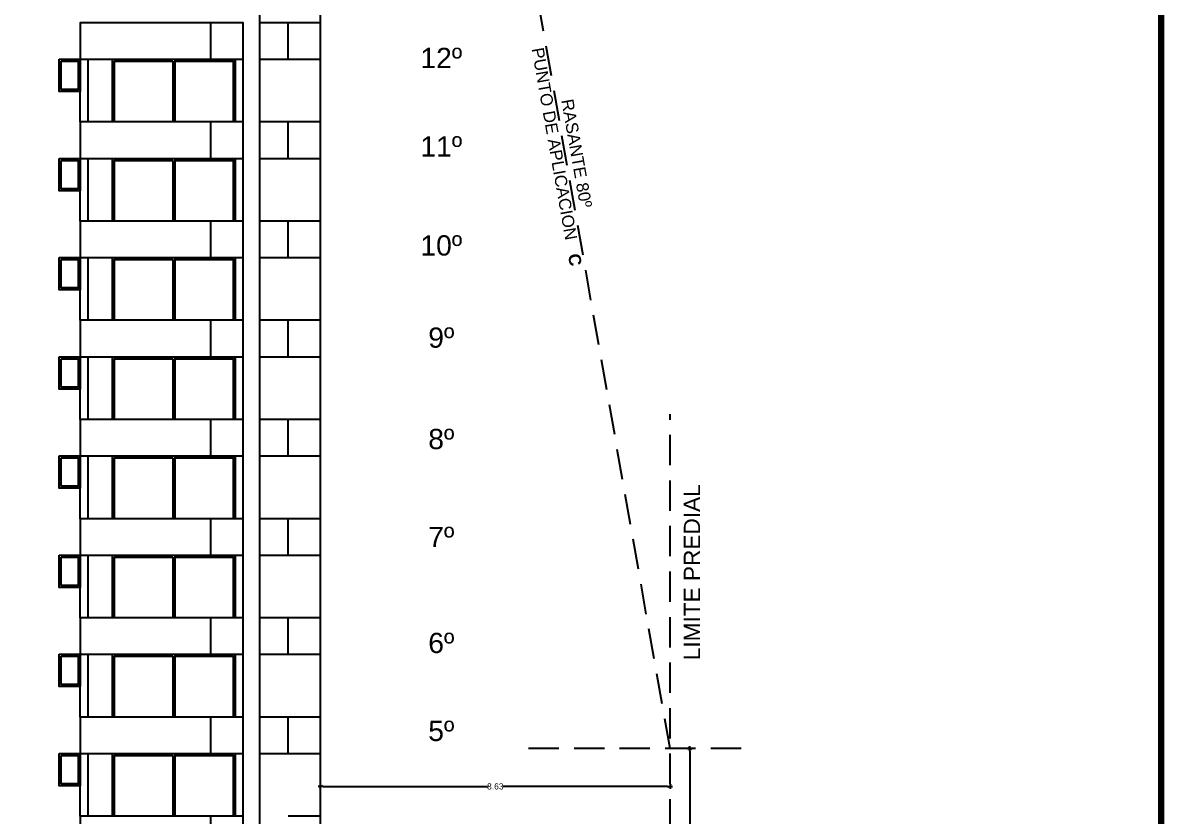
# Model space of a CAD drawing. Header units: millimetres. Extents: x 1217 to 2428, y 234 to 644.
# Drawn here: x 2129.4 to 2157.6, y 385.5 to 405.1 of the extents above; entities that cross this region are included whole.
import ezdxf

# ---------------------------------------------------------------- set-up
doc = ezdxf.new("R2010")
doc.units = ezdxf.units.MM
doc.linetypes.add('HIDDEN', pattern=[0.375, 0.25, -0.125])
doc.layers.get('0').update_dxf_attribs({"lineweight": 5})
for name, color, linetype in [('0.1', 251, 'Continuous'), ('0.2', 2, 'Continuous'), ('0.3', 6, 'Continuous'), ('COTAS', 252, 'Continuous'), ('MURO', 5, 'Continuous'), ('Texto', 1, 'Continuous')]:
    doc.layers.add(name, color=color, linetype=linetype)
doc.styles.add('INTERARQ', font='arial.ttf')
doc.styles.get("Standard").update_dxf_attribs({"font": 'arial.ttf'})
doc.dimstyles.new('ESCALA_1-50', dxfattribs={"dimtxt": 0.15, "dimasz": 0.06, "dimexe": 0.18, "dimexo": 0.0625, "dimgap": 0, "dimtad": 0, "dimtih": 1, "dimtoh": 1, "dimzin": 0, "dimdsep": 46, "dimtxsty": 'INTERARQ', "dimblk": 'DIMTICK', "dimcen": 0, "dimse1": 1, "dimse2": 1, "dimclrd": 256, "dimclre": 1, "dimclrt": 2, "dimadec": 0, "dimazin": 0, "dimtfac": 4.5, "dimtofl": 0, "dimtmove": 2, "dimatfit": 3, "dimldrblk": 'DIMTICK', "dimfxl": 1, "dimtolj": 1, "dimtzin": 0, "dimarcsym": 0})

# ---------------------------------------------------------------- blocks, each defined once
blk = doc.blocks.new('DIMTICK')
at = {"color": 1}
for p, q in [((-1, 0), (1, 0)), ((0, 1), (0, -1))]:
    blk.add_line(p, q, dxfattribs=at)
at = {"color": 3, "const_width": 0.141}
blk.add_lwpolyline([(0.71, 0.71), (-0.71, -0.71)], dxfattribs=at)
blk = doc.blocks.new('*D1700')
at = {"layer": 'COTAS', "lineweight": -2, "ltscale": 3, "transparency": 16777216}
for p, q in [((2145.879, 387.111), (2145.879, 381.748)), ((2145.879, 376.231), (2145.879, 381.594))]:
    blk.add_line(p, q, dxfattribs=at)
at = {"layer": 'Defpoints', "color": 0, "ltscale": 3, "transparency": 16777216}
for p in [(2148.405, 387.171), (2145.879, 376.171), (2148.405, 376.171)]:
    blk.add_point(p, dxfattribs=at)
at = {"layer": 'COTAS', "lineweight": -2, "ltscale": 3, "transparency": 16777216, "xscale": 0.06, "yscale": 0.06, "zscale": 0.06}
for p, rotation in [((2145.879, 387.171), 90), ((2145.879, 376.171), 270)]:
    blk.add_blockref('DIMTICK', p, dxfattribs=dict(at, rotation=rotation))
at = {"layer": 'COTAS', "color": 2, "ltscale": 3, "transparency": 16777216, "insert": (2145.879, 381.671), "char_height": 0.15, "attachment_point": 5, "style": 'INTERARQ'}
blk.add_mtext('\\A1;11.00', dxfattribs=at)
blk = doc.blocks.new('*D1719')
at = {"layer": '0.1', "lineweight": -2, "ltscale": 3, "transparency": 16777216}
for p, q in [((2136.819, 386.235), (2140.88, 386.235)), ((2145.332, 386.235), (2141.27, 386.235))]:
    blk.add_line(p, q, dxfattribs=at)
at = {"layer": 'Defpoints', "color": 0, "ltscale": 3, "transparency": 16777216}
for p in [(2136.759, 386.235, 0), (2145.392, 386.235, 0), (2145.392, 386.235)]:
    blk.add_point(p, dxfattribs=at)
at = {"layer": '0.1', "lineweight": -2, "ltscale": 3, "transparency": 16777216, "xscale": 0.06, "yscale": 0.06, "zscale": 0.06, "rotation": 180}
blk.add_blockref('DIMTICK', (2136.759, 386.235), dxfattribs=at)
at = {"layer": '0.1', "lineweight": -2, "ltscale": 3, "transparency": 16777216, "xscale": 0.06, "yscale": 0.06, "zscale": 0.06}
blk.add_blockref('DIMTICK', (2145.392, 386.235), dxfattribs=at)
at = {"layer": '0.1', "color": 2, "ltscale": 3, "transparency": 16777216, "insert": (2141.075, 386.235), "char_height": 0.15, "attachment_point": 5, "style": 'INTERARQ'}
blk.add_mtext('\\A1;8.63', dxfattribs=at)

msp = doc.modelspace()

# ---------------------------------------------------------------- linework, layer by layer
at = {"layer": '0.1', "ltscale": 3, "const_width": 0.15}
msp.add_lwpolyline([(2099.52436, 358.90321), (2099.52436, 446.90321), (2157.52436, 446.90321), (2157.52436, 358.90321)], close=True, dxfattribs=at)
at = {"layer": '0.1', "ltscale": 3, "elevation": 0}
for points in [[(2136.75896, 383.15099), (2136.75896, 434.50099)], [(2135.25915, 404.20099), (2135.25915, 406.65099)], [(2135.25915, 404.20099), (2135.95896, 404.20099), (2135.95896, 405.10099), (2135.25915, 405.10099)], [(2135.95896, 404.20099), (2136.75896, 404.20099), (2136.75896, 405.10099), (2135.95896, 405.10099)], [(2131.61876, 402.65099), (2131.61876, 404.20099), (2134.64904, 404.20099), (2134.64904, 402.65099)], [(2131.66876, 402.65099), (2131.66876, 404.15099), (2133.1089, 404.15099)], [(2133.1089, 404.15099), (2133.1089, 402.65099)], [(2133.1589, 404.20099), (2133.1589, 402.65099)], [(2133.1589, 404.15099), (2134.59904, 404.15099), (2134.59904, 402.65099)], [(2135.25915, 401.75099), (2135.25915, 404.20099)], [(2135.25915, 401.75099), (2135.95896, 401.75099), (2135.95896, 402.65099), (2135.25915, 402.65099)], [(2135.95896, 401.75099), (2136.75896, 401.75099), (2136.75896, 402.65099), (2135.95896, 402.65099)], [(2131.61876, 400.20099), (2131.61876, 401.75099), (2134.64904, 401.75099), (2134.64904, 400.20099)], [(2131.66876, 400.20099), (2131.66876, 401.70099), (2133.1089, 401.70099)], [(2133.1089, 401.70099), (2133.1089, 400.20099)], [(2133.1589, 401.75099), (2133.1589, 400.20099)], [(2133.1589, 401.70099), (2134.59904, 401.70099), (2134.59904, 400.20099)], [(2135.25915, 399.30099), (2135.25915, 401.75099)], [(2135.25915, 399.30099), (2135.95896, 399.30099), (2135.95896, 400.20099), (2135.25915, 400.20099)], [(2135.95896, 399.30099), (2136.75896, 399.30099), (2136.75896, 400.20099), (2135.95896, 400.20099)], [(2131.61876, 397.75099), (2131.61876, 399.30099), (2134.64904, 399.30099), (2134.64904, 397.75099)], [(2133.1589, 399.30099), (2133.1589, 397.75099)], [(2135.25915, 396.85099), (2135.25915, 399.30099)], [(2131.66876, 397.75099), (2131.66876, 399.25099), (2133.1089, 399.25099)], [(2133.1089, 399.25099), (2133.1089, 397.75099)], [(2133.1589, 399.25099), (2134.59904, 399.25099), (2134.59904, 397.75099)], [(2135.25915, 396.85099), (2135.95896, 396.85099), (2135.95896, 397.75099), (2135.25915, 397.75099)], [(2135.95896, 396.85099), (2136.75896, 396.85099), (2136.75896, 397.75099), (2135.95896, 397.75099)], [(2131.61876, 395.30099), (2131.61876, 396.85099), (2134.64904, 396.85099), (2134.64904, 395.30099)], [(2131.66876, 395.30099), (2131.66876, 396.80099), (2133.1089, 396.80099)], [(2133.1089, 396.80099), (2133.1089, 395.30099)], [(2133.1589, 396.85099), (2133.1589, 395.30099)], [(2133.1589, 396.80099), (2134.59904, 396.80099), (2134.59904, 395.30099)], [(2135.25915, 394.40099), (2135.25915, 396.85099)], [(2135.25915, 394.40099), (2135.95896, 394.40099), (2135.95896, 395.30099), (2135.25915, 395.30099)], [(2135.95896, 394.40099), (2136.75896, 394.40099), (2136.75896, 395.30099), (2135.95896, 395.30099)], [(2131.61876, 392.85099), (2131.61876, 394.40099), (2134.64904, 394.40099), (2134.64904, 392.85099)], [(2131.66876, 392.85099), (2131.66876, 394.35099), (2133.1089, 394.35099)], [(2133.1089, 394.35099), (2133.1089, 392.85099)], [(2133.1589, 394.40099), (2133.1589, 392.85099)], [(2133.1589, 394.35099), (2134.59904, 394.35099), (2134.59904, 392.85099)], [(2135.25915, 391.95099), (2135.25915, 394.40099)], [(2135.25915, 391.95099), (2135.95896, 391.95099), (2135.95896, 392.85099), (2135.25915, 392.85099)], [(2135.95896, 391.95099), (2136.75896, 391.95099), (2136.75896, 392.85099), (2135.95896, 392.85099)], [(2131.61876, 390.40099), (2131.61876, 391.95099), (2134.64904, 391.95099), (2134.64904, 390.40099)], [(2133.1589, 391.95099), (2133.1589, 390.40099)], [(2135.25915, 389.50099), (2135.25915, 391.95099)], [(2131.66876, 390.40099), (2131.66876, 391.90099), (2133.1089, 391.90099)], [(2133.1089, 391.90099), (2133.1089, 390.40099)], [(2133.1589, 391.90099), (2134.59904, 391.90099), (2134.59904, 390.40099)], [(2135.25915, 389.50099), (2135.95896, 389.50099), (2135.95896, 390.40099), (2135.25915, 390.40099)], [(2135.95896, 389.50099), (2136.75896, 389.50099), (2136.75896, 390.40099), (2135.95896, 390.40099)], [(2131.61876, 387.95099), (2131.61876, 389.50099), (2134.64904, 389.50099), (2134.64904, 387.95099)], [(2131.66876, 387.95099), (2131.66876, 389.45099), (2133.1089, 389.45099)], [(2133.1089, 389.45099), (2133.1089, 387.95099)], [(2133.1589, 389.50099), (2133.1589, 387.95099)], [(2133.1589, 389.45099), (2134.59904, 389.45099), (2134.59904, 387.95099)], [(2135.25915, 387.05099), (2135.25915, 389.50099)], [(2135.25915, 387.05099), (2135.95896, 387.05099), (2135.95896, 387.95099), (2135.25915, 387.95099)], [(2135.95896, 387.05099), (2136.75896, 387.05099), (2136.75896, 387.95099), (2135.95896, 387.95099)], [(2131.61876, 385.50099), (2131.61876, 387.05099), (2134.64904, 387.05099), (2134.64904, 385.50099)], [(2131.66876, 385.50099), (2131.66876, 387.00099), (2133.1089, 387.00099)], [(2133.1089, 387.00099), (2133.1089, 385.50099)], [(2133.1589, 387.05099), (2133.1589, 385.50099)], [(2133.1589, 387.00099), (2134.59904, 387.00099), (2134.59904, 385.50099)], [(2135.25915, 384.60099), (2135.25915, 387.05099)], [(2135.95896, 384.60099), (2136.75896, 384.60099), (2136.75896, 385.50099), (2135.95896, 385.50099)]]:
    msp.add_lwpolyline(points, dxfattribs=at)
for points in [[(2130.30002, 404.20099), (2130.8191, 404.20099), (2130.8191, 403.40099), (2130.30002, 403.40099)], [(2130.35002, 404.15099), (2130.7691, 404.15099), (2130.7691, 403.45099), (2130.35002, 403.45099)], [(2130.30002, 401.75099), (2130.8191, 401.75099), (2130.8191, 400.95099), (2130.30002, 400.95099)], [(2130.35002, 401.70099), (2130.7691, 401.70099), (2130.7691, 401.00099), (2130.35002, 401.00099)], [(2130.30002, 399.30099), (2130.8191, 399.30099), (2130.8191, 398.50099), (2130.30002, 398.50099)], [(2130.35002, 399.25099), (2130.7691, 399.25099), (2130.7691, 398.55099), (2130.35002, 398.55099)], [(2130.30002, 396.85099), (2130.8191, 396.85099), (2130.8191, 396.05099), (2130.30002, 396.05099)], [(2130.35002, 396.80099), (2130.7691, 396.80099), (2130.7691, 396.10099), (2130.35002, 396.10099)], [(2130.30002, 394.40099), (2130.8191, 394.40099), (2130.8191, 393.60099), (2130.30002, 393.60099)], [(2130.35002, 394.35099), (2130.7691, 394.35099), (2130.7691, 393.65099), (2130.35002, 393.65099)], [(2130.30002, 391.95099), (2130.8191, 391.95099), (2130.8191, 391.15099), (2130.30002, 391.15099)], [(2130.35002, 391.90099), (2130.7691, 391.90099), (2130.7691, 391.20099), (2130.35002, 391.20099)], [(2130.30002, 389.50099), (2130.8191, 389.50099), (2130.8191, 388.70099), (2130.30002, 388.70099)], [(2130.35002, 389.45099), (2130.7691, 389.45099), (2130.7691, 388.75099), (2130.35002, 388.75099)], [(2130.30002, 387.05099), (2130.8191, 387.05099), (2130.8191, 386.25099), (2130.30002, 386.25099)], [(2130.35002, 387.00099), (2130.7691, 387.00099), (2130.7691, 386.30099), (2130.35002, 386.30099)]]:
    msp.add_lwpolyline(points, close=True, dxfattribs=at)
at = {"layer": '0.2', "linetype": 'HIDDEN', "ltscale": 3, "elevation": 0}
for points in [[(2145.3916, 387.17099), (2136.35484, 438.42099)], [(2145.39161, 376.17099), (2145.3916, 395.43387)], [(2147.14603, 387.17099), (2141.82164, 387.17099)]]:
    msp.add_lwpolyline(points, dxfattribs=at)
at = {"layer": '0.2', "ltscale": 3, "elevation": 0}
for points in [[(2131.61876, 402.65099), (2131.61876, 404.20099)], [(2131.61876, 400.20099), (2131.61876, 401.75099)], [(2131.61876, 397.75099), (2131.61876, 399.30099)], [(2131.61876, 395.30099), (2131.61876, 396.85099)], [(2131.61876, 392.85099), (2131.61876, 394.40099)], [(2131.61876, 390.40099), (2131.61876, 391.95099)], [(2131.61876, 387.95099), (2131.61876, 389.50099)], [(2131.61876, 385.50099), (2131.61876, 387.05099)]]:
    msp.add_lwpolyline(points, dxfattribs=at)
at = {"layer": '0.3', "ltscale": 3, "elevation": 0}
for points in [[(2134.04704, 404.20099), (2134.84896, 404.20099), (2134.84896, 405.10099), (2134.04704, 405.10099)], [(2130.8191, 402.65099), (2130.8191, 404.20099)], [(2131.0191, 402.65099), (2131.0191, 404.20099)], [(2134.64904, 402.65099), (2134.64904, 404.20099)], [(2134.84896, 402.65099), (2134.84896, 404.20099)], [(2134.04704, 401.75099), (2134.84896, 401.75099), (2134.84896, 402.65099), (2134.04704, 402.65099)], [(2130.8191, 400.20099), (2130.8191, 401.75099)], [(2131.0191, 400.20099), (2131.0191, 401.75099)], [(2134.64904, 400.20099), (2134.64904, 401.75099)], [(2134.84896, 400.20099), (2134.84896, 401.75099)], [(2134.04704, 399.30099), (2134.84896, 399.30099), (2134.84896, 400.20099), (2134.04704, 400.20099)], [(2130.8191, 397.75099), (2130.8191, 399.30099)], [(2131.0191, 397.75099), (2131.0191, 399.30099)], [(2134.64904, 397.75099), (2134.64904, 399.30099)], [(2134.84896, 397.75099), (2134.84896, 399.30099)], [(2134.04704, 396.85099), (2134.84896, 396.85099), (2134.84896, 397.75099), (2134.04704, 397.75099)], [(2130.8191, 395.30099), (2130.8191, 396.85099)], [(2131.0191, 395.30099), (2131.0191, 396.85099)], [(2134.64904, 395.30099), (2134.64904, 396.85099)], [(2134.84896, 395.30099), (2134.84896, 396.85099)], [(2134.04704, 394.40099), (2134.84896, 394.40099), (2134.84896, 395.30099), (2134.04704, 395.30099)], [(2130.8191, 392.85099), (2130.8191, 394.40099)], [(2131.0191, 392.85099), (2131.0191, 394.40099)], [(2134.64904, 392.85099), (2134.64904, 394.40099)], [(2134.84896, 392.85099), (2134.84896, 394.40099)], [(2134.04704, 391.95099), (2134.84896, 391.95099), (2134.84896, 392.85099), (2134.04704, 392.85099)], [(2130.8191, 390.40099), (2130.8191, 391.95099)], [(2131.0191, 390.40099), (2131.0191, 391.95099)], [(2134.64904, 390.40099), (2134.64904, 391.95099)], [(2134.84896, 390.40099), (2134.84896, 391.95099)], [(2134.04704, 389.50099), (2134.84896, 389.50099), (2134.84896, 390.40099), (2134.04704, 390.40099)], [(2130.8191, 387.95099), (2130.8191, 389.50099)], [(2131.0191, 387.95099), (2131.0191, 389.50099)], [(2134.64904, 387.95099), (2134.64904, 389.50099)], [(2134.84896, 387.95099), (2134.84896, 389.50099)], [(2134.04704, 387.05099), (2134.84896, 387.05099), (2134.84896, 387.95099), (2134.04704, 387.95099)], [(2130.8191, 385.50099), (2130.8191, 387.05099)], [(2131.0191, 385.50099), (2131.0191, 387.05099)], [(2134.64904, 385.50099), (2134.64904, 387.05099)], [(2134.84896, 385.50099), (2134.84896, 387.05099)], [(2134.04704, 384.60099), (2134.84896, 384.60099), (2134.84896, 385.50099), (2134.04704, 385.50099)]]:
    msp.add_lwpolyline(points, dxfattribs=at)
at = {"layer": 'MURO', "ltscale": 3, "elevation": 0}
for points in [[(2134.04704, 405.10099), (2130.8191, 405.10099), (2130.8191, 404.20099), (2134.04704, 404.20099)], [(2134.04704, 402.65099), (2130.8191, 402.65099), (2130.8191, 401.75099), (2134.04704, 401.75099)], [(2134.04704, 400.20099), (2130.8191, 400.20099), (2130.8191, 399.30099), (2134.04704, 399.30099)], [(2134.04704, 397.75099), (2130.8191, 397.75099), (2130.8191, 396.85099), (2134.04704, 396.85099)], [(2134.04704, 395.30099), (2130.8191, 395.30099), (2130.8191, 394.40099), (2134.04704, 394.40099)], [(2134.04704, 392.85099), (2130.8191, 392.85099), (2130.8191, 391.95099), (2134.04704, 391.95099)], [(2134.04704, 390.40099), (2130.8191, 390.40099), (2130.8191, 389.50099), (2134.04704, 389.50099)], [(2134.04704, 387.95099), (2130.8191, 387.95099), (2130.8191, 387.05099), (2134.04704, 387.05099)], [(2134.04704, 385.50099), (2130.8191, 385.50099), (2130.8191, 384.60099), (2134.04704, 384.60099)]]:
    msp.add_lwpolyline(points, close=True, dxfattribs=at)

# ---------------------------------------------------------------- texts
at = {"layer": 'Texto', "char_height": 0.5, "width": 0.4782903, "attachment_point": 5}
for s, insert in [('12º', (2139.73959, 404.23337, 0)), ('11º', (2139.73959, 402.04801, 0)), ('10º', (2139.73959, 399.59801, 0)), ('9º', (2139.73959, 397.32059, 0)), ('8º', (2139.73959, 394.81594, 0)), ('7º', (2139.73959, 392.39879, 0)), ('6º', (2139.73959, 389.77766, 0)), ('5º', (2139.73959, 387.60414, 0))]:
    msp.add_mtext(s, dxfattribs=dict(at, insert=insert))
at = {"layer": 'Texto', "width": 9.6123514, "attachment_point": 5}
for s, insert, char_height, rotation in [('RASANTE 80º  \\PPUNTO DE APLICACION   {\\fArial|b1|i0|c0|p34;C}', (2142.83702, 401.8352, 0), 0.3, 280), ('LIMITE PREDIAL', (2145.93065, 391.52741, 0), 0.4, 90)]:
    msp.add_mtext(s, dxfattribs=dict(at, insert=insert, char_height=char_height, rotation=rotation))

# ---------------------------------------------------------------- dimensions: what is measured, and where the dimension line sits
at = {"layer": '0.1', "ltscale": 3}
dim = msp.add_linear_dim(base=(2145.3916, 386.23509), p1=(2136.75896, 386.23509, 0), p2=(2145.3916, 386.23509, 0), dimstyle='ESCALA_1-50', dxfattribs=at)
dim.commit()
dim.dimension.update_dxf_attribs({"geometry": '*D1719', "text_midpoint": (2141.07528, 386.23509)})
at = {"layer": 'COTAS', "ltscale": 3}
dim = msp.add_linear_dim(base=(2145.87895, 376.17099, 0), p1=(2148.40518, 387.17099, 0), p2=(2148.40518, 376.17099, 0), angle=90, dimstyle='ESCALA_1-50', dxfattribs=at)
dim.commit()
dim.dimension.update_dxf_attribs({"geometry": '*D1700', "text_midpoint": (2145.87895, 381.67099, 0)})

doc.saveas('drawing.dxf')
